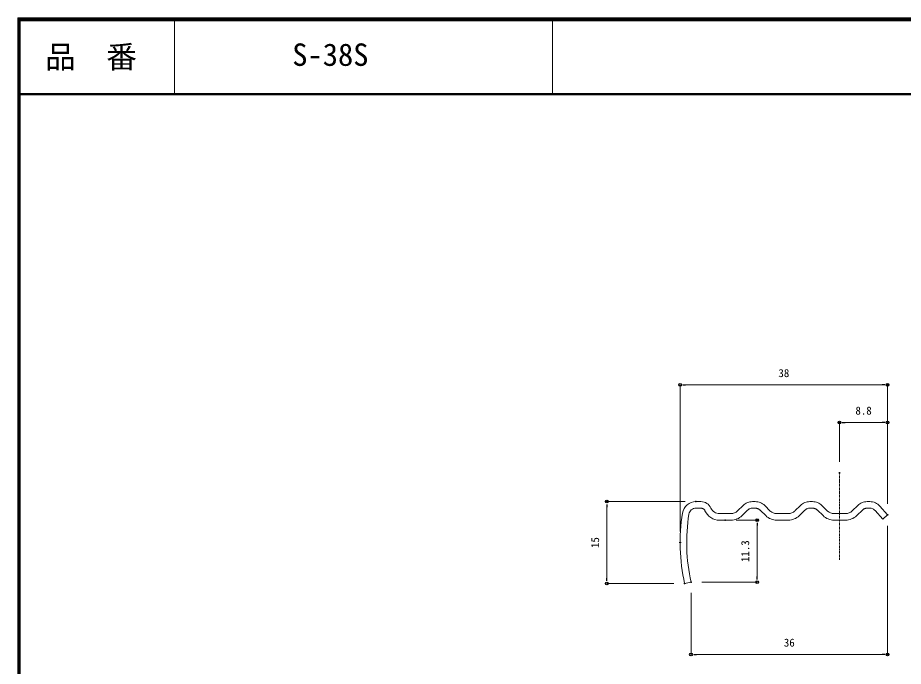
# Model space of a CAD drawing. Units: millimetres, scale not verified. Extents: x -140 to 140, y -96 to 96.
# Drawn here: x -140.5 to 21.8, y -23.2 to 95.7 of the extents above; entities that cross this region are included whole.
import ezdxf
from ezdxf.enums import TextEntityAlignment as Align

# ---------------------------------------------------------------- set-up
doc = ezdxf.new("R2010")
doc.units = ezdxf.units.MM
doc.header["$LTSCALE"] = 0.25
doc.header["$PDMODE"] = 32
doc.header["$PDSIZE"] = 0.125
doc.linetypes.add('USER1', pattern=[1.21666, 0.935822, -0.093613, 0.093613, -0.093613])
doc.layers.add('0-0_0', color=7, linetype='Continuous')
doc.layers.add('0-1_Defpoints', color=7, linetype='Continuous')
for name, color, linetype, lineweight in [('0-2_一般', 3, 'Continuous', 18), ('0-3_CENTER', 2, 'USER1', 18), ('0-5_GREEN', 3, 'Continuous', 18), ('0-6_LEVEL001', 7, 'Continuous', 18)]:
    doc.layers.add(name, color=color, linetype=linetype, lineweight=lineweight)
doc.styles.add('ＭＳ ゴシック', font='')
doc.styles.get('ＭＳ ゴシック').set_extended_font_data('MS Gothic')

# ---------------------------------------------------------------- blocks, each defined once
blk = doc.blocks.new('_DOT')
at = {"layer": '0-0_0'}
blk.add_line((-0.5, 0), (-1, 0), dxfattribs=at)
blk.add_circle((0, 0), 0.25, dxfattribs=at)
blk.add_circle((0, 0), 0.25, dxfattribs=at)
blk = doc.blocks.new('D11')
at = {"layer": '0-1_Defpoints'}
for p in [(-5.2785, 18.8464), (-5.2785, -4.9557), (-43.2785, -10.0277)]:
    blk.add_point(p, dxfattribs=at)
at = {"layer": '0-2_一般'}
for p, q in [((-43.2785, -8.0277), (-43.2785, 18.8464)), ((-42.2785, 18.8464), (-6.2785, 18.8464)), ((-5.2785, -2.9557), (-5.2785, 18.8464))]:
    blk.add_line(p, q, dxfattribs=at)
at = {"layer": '0-2_一般', "rotation": 180}
blk.add_blockref('_DOT', (-43.2785, 18.8464), dxfattribs=at)
at = {"layer": '0-2_一般'}
blk.add_blockref('_DOT', (-5.2785, 18.8464), dxfattribs=at)
at = {"layer": '0-2_一般', "color": 7, "style": 'ＭＳ ゴシック'}
blk.add_text('38', height=1.466, dxfattribs=at).set_placement((-25.2785, 19.8464), align=Align.BOTTOM_LEFT)
blk = doc.blocks.new('D14')
at = {"layer": '0-1_Defpoints'}
for p in [(-14.0785, 11.9689), (-14.0785, 2.731), (-5.2785, -4.9557)]:
    blk.add_point(p, dxfattribs=at)
at = {"layer": '0-2_一般'}
for p, q in [((-14.0785, 4.731), (-14.0785, 11.9689)), ((-6.2785, 11.9689), (-13.0785, 11.9689)), ((-5.2785, -2.9557), (-5.2785, 11.9689))]:
    blk.add_line(p, q, dxfattribs=at)
at = {"layer": '0-2_一般', "rotation": 180}
blk.add_blockref('_DOT', (-14.0785, 11.9689), dxfattribs=at)
at = {"layer": '0-2_一般'}
blk.add_blockref('_DOT', (-5.2785, 11.9689), dxfattribs=at)
at = {"layer": '0-2_一般', "color": 7, "style": 'ＭＳ ゴシック'}
blk.add_text('8.8', height=1.466, dxfattribs=at).set_placement((-11.1785, 12.9689), align=Align.BOTTOM_LEFT)
blk = doc.blocks.new('D15')
at = {"layer": '0-1_Defpoints'}
for p in [(-5.2785, -4.9557), (-41.2933, -17.2705), (-5.2785, -30.5369)]:
    blk.add_point(p, dxfattribs=at)
at = {"layer": '0-2_一般'}
for p, q in [((-5.2785, -6.9557), (-5.2785, -30.5369)), ((-41.2933, -19.2705), (-41.2933, -30.5369)), ((-40.2933, -30.5369), (-6.2785, -30.5369))]:
    blk.add_line(p, q, dxfattribs=at)
at = {"layer": '0-2_一般', "rotation": 180}
blk.add_blockref('_DOT', (-41.2933, -30.5369), dxfattribs=at)
at = {"layer": '0-2_一般'}
blk.add_blockref('_DOT', (-5.2785, -30.5369), dxfattribs=at)
at = {"layer": '0-2_一般', "color": 7, "style": 'ＭＳ ゴシック'}
blk.add_text('36', height=1.466, dxfattribs=at).set_placement((-24.2859, -29.5369), align=Align.BOTTOM_LEFT)
blk = doc.blocks.new('D16')
at = {"layer": '0-1_Defpoints'}
for p in [(-35.0285, -5.9277), (-29.1925, -5.9277), (-41.2933, -17.2705)]:
    blk.add_point(p, dxfattribs=at)
at = {"layer": '0-2_一般'}
for p, q in [((-33.0285, -5.9277), (-29.1925, -5.9277)), ((-29.1925, -16.2705), (-29.1925, -6.9277)), ((-39.2933, -17.2705), (-29.1925, -17.2705))]:
    blk.add_line(p, q, dxfattribs=at)
for p, rotation in [((-29.1925, -5.9277), 90), ((-29.1925, -17.2705), 270)]:
    blk.add_blockref('_DOT', p, dxfattribs=dict(at, rotation=rotation))
at = {"layer": '0-2_一般', "color": 7, "style": 'ＭＳ ゴシック'}
blk.add_text('11.3', height=1.466, rotation=90, dxfattribs=at).set_placement((-30.1925, -13.5991), align=Align.BOTTOM_LEFT)
blk = doc.blocks.new('D17')
at = {"layer": '0-1_Defpoints'}
for p in [(-56.6959, -2.5277), (-40.3916, -2.5277), (-42.4655, -17.5277)]:
    blk.add_point(p, dxfattribs=at)
at = {"layer": '0-2_一般'}
for p, q in [((-42.3916, -2.5277), (-56.6959, -2.5277)), ((-56.6959, -16.5277), (-56.6959, -3.5277)), ((-44.4655, -17.5277), (-56.6959, -17.5277))]:
    blk.add_line(p, q, dxfattribs=at)
for p, rotation in [((-56.6959, -2.5277), 90), ((-56.6959, -17.5277), 270)]:
    blk.add_blockref('_DOT', p, dxfattribs=dict(at, rotation=rotation))
at = {"layer": '0-2_一般', "color": 7, "style": 'ＭＳ ゴシック'}
blk.add_text('15', height=1.466, rotation=90, dxfattribs=at).set_placement((-57.6959, -11.0277), align=Align.BOTTOM_LEFT)

msp = doc.modelspace()

# ---------------------------------------------------------------- linework, layer by layer
at = {"layer": '0-3_CENTER'}
msp.add_line((10.0775, 12.2637), (10.0775, -3.7398), dxfattribs=at)
at = {"layer": '0-5_GREEN'}
for p, q in [((140.49, 95.6654), (-140.49, 95.6654)), ((140.35, 95.5254), (-140.385, 95.5254)), ((140.21, 95.3854), (-140.28, 95.3854)), ((140.07, 95.2454), (-140.175, 95.2454)), ((139.93, 95.1054), (-140.07, 95.1054)), ((-111.7453, 95.1054), (-111.7453, 81.5254)), ((-42.5045, 95.2938), (-42.5045, 81.7138)), ((139.93, 81.8054), (-140.175, 81.8054)), ((139.93, 81.6654), (-140.175, 81.6654)), ((139.93, 81.5254), (-140.175, 81.5254))]:
    msp.add_line(p, q, dxfattribs=at)
for points in [[(-140.49, 95.6654), (-140.49, -95.6654), (140.49, -95.6654)], [(-140.385, 95.5254), (-140.385, -95.5604), (140.35, -95.5604)], [(-140.28, 95.3854), (-140.28, -95.4554), (140.21, -95.4554)], [(-140.175, 95.2454), (-140.175, -95.3504), (140.07, -95.3504)], [(-140.07, 95.1054), (-140.07, -95.2454), (139.93, -95.2454)]]:
    msp.add_lwpolyline(points, dxfattribs=at)
at = {"layer": '0-6_LEVEL001'}
for p, q in [((-16.2356, 7.0051), (-15.3118, 7.0051)), ((-5.8534, 7.0051), (-5.3916, 7.0051)), ((4.6466, 7.0051), (5.1084, 7.0051)), ((15.1466, 7.0051), (15.6084, 7.0051)), ((-8.627, 5.2896), (-7.6012, 6.2926)), ((-6.7622, 5.4346), (-7.7881, 4.4315)), ((1.873, 5.2896), (2.8988, 6.2926)), ((3.7378, 5.4346), (2.7119, 4.4315)), ((6.8562, 6.2926), (7.8917, 5.2802)), ((12.373, 5.2896), (13.3988, 6.2926)), ((-11.9295, 4.8051), (-9.8155, 4.8051)), ((-9.8155, 3.6051), (-11.9295, 3.6051)), ((-1.4295, 4.8051), (0.6845, 4.8051)), ((0.6845, 3.6051), (-1.4295, 3.6051)), ((9.0705, 4.8051), (11.1845, 4.8051)), ((11.1845, 3.6051), (9.0705, 3.6051)), ((13.2216, 4.441), (13.2017, 4.4421))]:
    msp.add_line(p, q, dxfattribs=at)
for points in [[(-14.5805, 5.3294), (-14.6058, 5.3812), (-14.6347, 5.4311), (-14.6671, 5.4788), (-14.7029, 5.524), (-14.7419, 5.5665), (-14.7838, 5.6061), (-14.8284, 5.6425), (-14.8756, 5.6757), (-14.925, 5.7054), (-14.9765, 5.7314), (-15.0297, 5.7537), (-15.0843, 5.772), (-15.1401, 5.7864), (-15.1969, 5.7968), (-15.2542, 5.803), (-15.3118, 5.8051), (-16.2356, 5.8051)], [(-3.4569, 4.4315), (-4.4325, 5.3854), (-4.4926, 5.4438), (-4.5288, 5.4774), (-4.5768, 5.518), (-4.6268, 5.5563), (-4.6785, 5.592), (-4.7319, 5.6252), (-4.7869, 5.6558), (-4.8432, 5.6837), (-4.9009, 5.7089), (-4.9597, 5.7312), (-5.0195, 5.7507), (-5.0802, 5.7672), (-5.1416, 5.7808), (-5.2036, 5.7914), (-5.266, 5.799), (-5.3287, 5.8035), (-5.3916, 5.8051), (-5.8534, 5.8051)], [(-3.6438, 6.2926), (-3.6323, 6.3041), (-2.6083, 5.2802)], [(7.0431, 4.4315), (6.0172, 5.4346), (6.0074, 5.4438), (5.9712, 5.4774), (5.9232, 5.518), (5.8732, 5.5563), (5.8215, 5.592), (5.7681, 5.6252), (5.7131, 5.6558), (5.6568, 5.6837), (5.5991, 5.7089), (5.5403, 5.7312), (5.4805, 5.7507), (5.4198, 5.7672), (5.3584, 5.7808), (5.2964, 5.7914), (5.234, 5.799), (5.1713, 5.8035), (5.1084, 5.8051), (4.6466, 5.8051)], [(14.4335, 5.592), (14.3818, 5.5563), (14.3318, 5.518), (14.2838, 5.4774), (14.2608, 5.456), (13.2119, 4.4315)], [(15.6084, 5.8051), (15.1466, 5.8051), (15.0837, 5.8035), (15.021, 5.799), (14.9586, 5.7914), (14.8966, 5.7808), (14.8352, 5.7672), (14.7745, 5.7507), (14.7147, 5.7312), (14.6559, 5.7089), (14.5982, 5.6837), (14.5419, 5.6558), (14.4869, 5.6252), (14.4335, 5.592)], [(17.4838, 6.1582), (18.8775, 4.5771), (17.9773, 3.7836), (16.5836, 5.3647)], [(-17.5201, 4.7051), (-17.6315, 3.9305), (-17.725, 3.1536), (-17.8005, 2.3748), (-17.8579, 1.5944), (-17.8972, 0.8129), (-17.9184, 0.0307), (-17.9215, -0.7518), (-17.9065, -1.5341), (-17.8734, -2.3159), (-17.8222, -3.0968), (-17.753, -3.8762), (-17.6657, -4.6538), (-17.5604, -5.4292), (-17.4372, -6.2019), (-17.2962, -6.9716), (-17.1374, -7.7378), (-18.3095, -7.9949)]]:
    msp.add_lwpolyline(points, dxfattribs=at)
for centre, radius, start, end in [((-16.2356, 4.5051), 2.5, 90, 130.57506), ((-15.3118, 5.0051), 2, 56.95827, 90), ((-15.3118, 5.0051), 2, 23.91653, 56.95827), ((-5.8534, 4.5051), 2.5, 112.17813, 134.35625), ((-5.8534, 4.5051), 2.5, 90, 112.17813), ((-5.3916, 4.5051), 2.5, 67.82187, 90), ((-5.3916, 4.5051), 2.5, 45.64375, 67.82187), ((4.6466, 4.5051), 2.5, 112.17813, 134.35625), ((4.6466, 4.5051), 2.5, 90, 112.17813), ((5.1084, 4.5051), 2.5, 67.82187, 90), ((5.1084, 4.5051), 2.5, 45.64375, 67.82187), ((15.1466, 4.5051), 2.5, 112.17813, 134.35625), ((15.1466, 4.5051), 2.5, 90, 112.17813), ((15.6084, 4.5051), 2.5, 65.69755, 90), ((15.6084, 4.5051), 2.5, 41.39509, 65.69755), ((15.8775, -0.4949), 35, 171.15012, 181.76187), ((-16.2356, 4.5051), 2.5, 130.57506, 171.15012), ((-16.2356, 4.5051), 1.3, 130.57506, 171.15012), ((-16.2356, 4.5051), 1.3, 90, 130.57506), ((-11.9295, 6.5051), 2.9, 203.91653, 236.95827), ((-11.9295, 6.5051), 1.7, 203.91653, 236.95827), ((-11.9295, 6.5051), 1.7, 236.95827, 270), ((-9.8155, 6.5051), 1.7, 270, 292.17813), ((-9.8155, 6.5051), 1.7, 292.17813, 314.35625), ((-5.8534, 4.5051), 1.3, 112.17813, 134.35625), ((-5.8534, 4.5051), 1.3, 90, 112.17813), ((-1.4295, 6.5051), 1.7, 226.0982, 247.82187), ((-1.4295, 6.5051), 1.7, 247.82187, 270), ((0.6845, 6.5051), 1.7, 270, 292.17813), ((0.6845, 6.5051), 1.7, 292.17813, 313.9018), ((4.6466, 4.5051), 1.3, 112.17813, 134.35625), ((4.6466, 4.5051), 1.3, 90, 112.17813), ((9.0705, 6.5051), 1.7, 226.0982, 247.82187), ((9.0705, 6.5051), 1.7, 247.82187, 270), ((11.1845, 6.5051), 1.7, 270, 292.17813), ((11.1845, 6.5051), 1.7, 292.17813, 314.35625), ((15.6084, 4.5051), 1.3, 65.69755, 90), ((15.6084, 4.5051), 1.3, 41.39509, 65.69755), ((-11.9295, 6.5051), 2.9, 236.95827, 270), ((-9.8155, 6.5051), 2.9, 270, 292.17813), ((-9.8155, 6.5051), 2.9, 292.17813, 314.35625), ((-1.4295, 6.5051), 2.9, 225.64375, 247.82187), ((-1.4295, 6.5051), 2.9, 247.82187, 270), ((0.6845, 6.5051), 2.9, 270, 292.17813), ((0.6845, 6.5051), 2.9, 292.17813, 314.35625), ((9.0705, 6.5051), 2.9, 225.64375, 247.82187), ((9.0705, 6.5051), 2.9, 247.82187, 270), ((11.1845, 6.5051), 2.9, 270, 292.17813), ((11.1845, 6.5051), 2.9, 292.17813, 314.35625), ((15.8775, -0.4949), 35, 181.76187, 192.37363)]:
    msp.add_arc(centre, radius, start, end, dxfattribs=at)

# ---------------------------------------------------------------- block references
at = {"layer": '0-2_一般'}
for name in ['D11', 'D14', 'D17', 'D15', 'D16']:
    msp.add_blockref(name, (24.156, 9.5327), dxfattribs=at)

# ---------------------------------------------------------------- texts
at = {"layer": '0-5_GREEN', "color": 7, "style": 'ＭＳ ゴシック'}
for s, p in [('品\u3000番', (-135.4637, 85.2061)), ('S-38S', (-90.1916, 85.6096))]:
    msp.add_text(s, height=4.106, dxfattribs=at).set_placement(p, align=Align.BOTTOM_LEFT)

doc.saveas('drawing.dxf')
